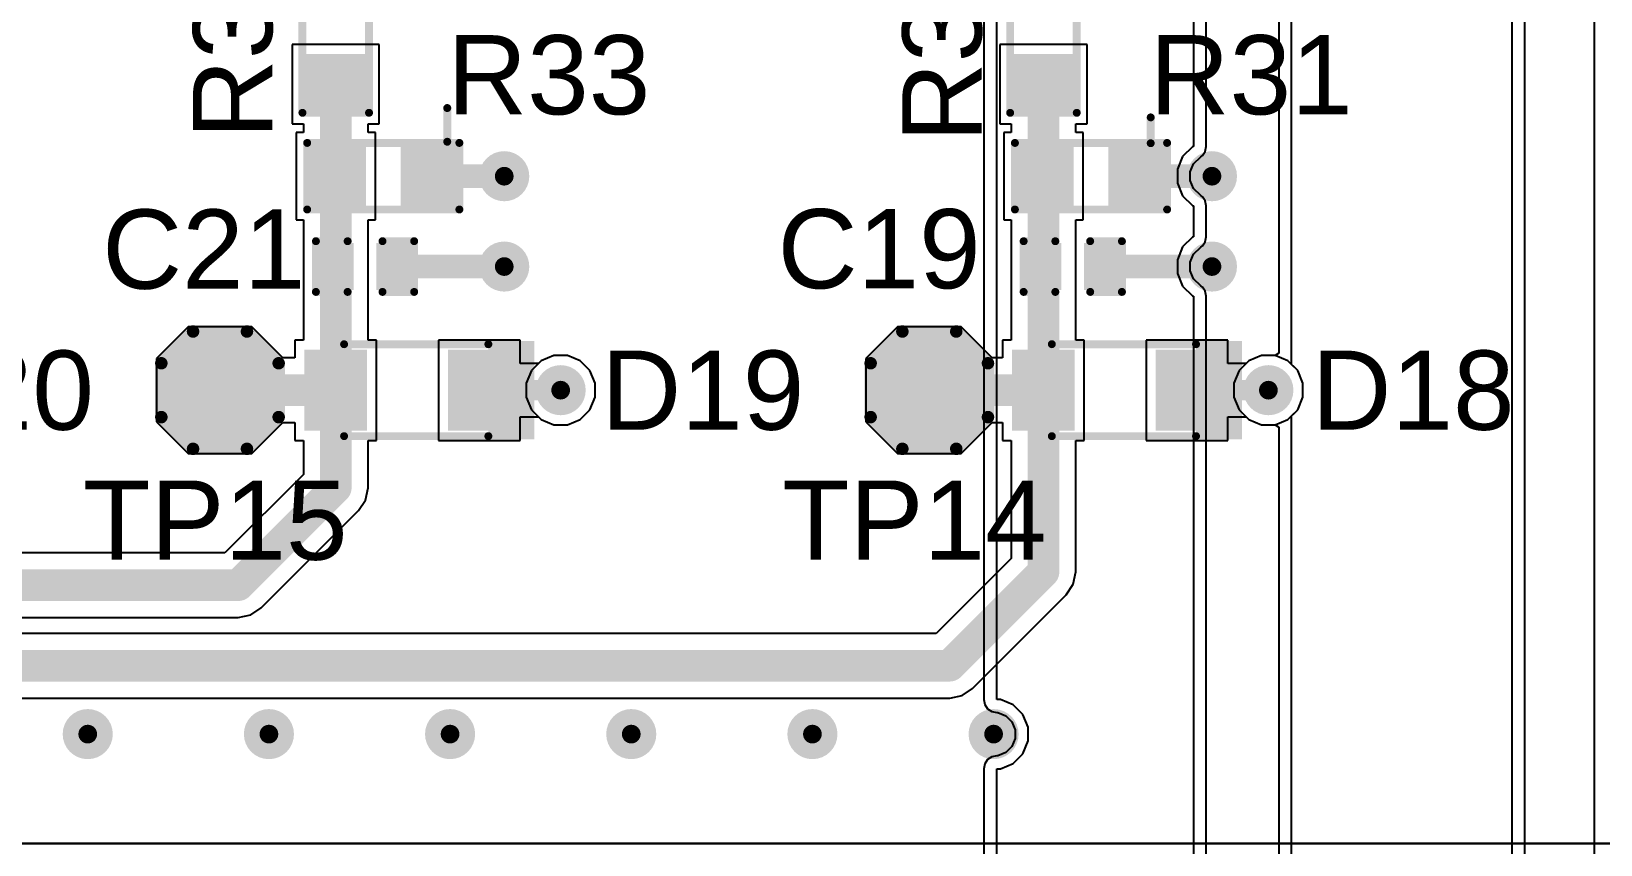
# Model space of a CAD drawing. Header units: millimetres. Extents: x 0 to 6.84, y 0 to 5.18.
# Drawn here: x 3.341 to 4.331, y 3.013 to 3.526 of the extents above; entities that cross this region are included whole.
import ezdxf

# ---------------------------------------------------------------- set-up
doc = ezdxf.new("R2010")
doc.units = ezdxf.units.MM
doc.header["$MEASUREMENT"] = 0
for name, color, linetype in [('BottomLayer', 5, 'Continuous'), ('BottomSolder', 6, 'Continuous'), ('TopLayer', 1, 'Continuous'), ('TopOverlay', 2, 'Continuous'), ('TopPaste', 8, 'Continuous'), ('TopSolder', 216, 'Continuous'), ('ViaHoleLayer', 16, 'Continuous')]:
    doc.layers.add(name, color=color, linetype=linetype)
doc.styles.add('Arial', font='', dxfattribs={"height": 0.2})
doc.styles.get('Arial').set_extended_font_data('Arial')

# ---------------------------------------------------------------- blocks, each defined once
blk = doc.blocks.new('T__________18')
at = {"layer": 'TopLayer'}
blk.add_hatch(color=1, dxfattribs=at).paths.add_polyline_path([(0.015, 0.03), (-0.015, 0.03), (-0.03, 0.015), (-0.03, -0.015), (-0.015, -0.03), (0.015, -0.03), (0.03, -0.015), (0.03, 0.015)])
at = {"layer": 'TopPaste'}
blk.add_hatch(color=8, dxfattribs=at).paths.add_polyline_path([(0.015, 0.03), (-0.015, 0.03), (-0.03, 0.015), (-0.03, -0.015), (-0.015, -0.03), (0.015, -0.03), (0.03, -0.015), (0.03, 0.015)])
at = {"layer": 'TopSolder'}
blk.add_hatch(color=216, dxfattribs=at).paths.add_polyline_path([(0.017, 0.034), (-0.017, 0.034), (-0.034, 0.017), (-0.034, -0.017), (-0.017, -0.034), (0.017, -0.034), (0.034, -0.017), (0.034, 0.017)])
at = {"layer": 'TopOverlay', "const_width": 0.00787}
for points in [[(-0.017, 0.037), (-0.037, 0.017)], [(0.017, 0.037), (-0.017, 0.037)], [(0.037, 0.017), (0.017, 0.037)], [(-0.037, 0.017), (-0.037, -0.017)], [(0.037, 0.017), (0.037, -0.017)], [(-0.017, -0.037), (-0.037, -0.017)], [(0.037, -0.017), (0.017, -0.037)], [(0.017, -0.037), (-0.017, -0.037)]]:
    blk.add_lwpolyline(points, dxfattribs=at)
at = {"layer": 'TopOverlay', "const_width": 0.00394}
for points in [[(-0.01897, 0.037, 1), (-0.01503, 0.037, 1)], [(-0.01897, 0.037, 1), (-0.01503, 0.037, 1)], [(0.01503, 0.037, 1), (0.01897, 0.037, 1)], [(0.01503, 0.037, 1), (0.01897, 0.037, 1)], [(-0.03897, 0.017, 1), (-0.03503, 0.017, 1)], [(-0.03897, 0.017, 1), (-0.03503, 0.017, 1)], [(0.03503, 0.017, 1), (0.03897, 0.017, 1)], [(0.03503, 0.017, 1), (0.03897, 0.017, 1)], [(-0.03897, -0.017, 1), (-0.03503, -0.017, 1)], [(-0.03897, -0.017, 1), (-0.03503, -0.017, 1)], [(0.03503, -0.017, 1), (0.03897, -0.017, 1)], [(0.03503, -0.017, 1), (0.03897, -0.017, 1)], [(-0.01897, -0.037, 1), (-0.01503, -0.037, 1)], [(-0.01897, -0.037, 1), (-0.01503, -0.037, 1)], [(0.01503, -0.037, 1), (0.01897, -0.037, 1)], [(0.01503, -0.037, 1), (0.01897, -0.037, 1)]]:
    blk.add_lwpolyline(points, format="xyb", close=True, dxfattribs=at)
blk = doc.blocks.new('T__________19')
at = {"layer": 'TopLayer'}
blk.add_hatch(color=1, dxfattribs=at).paths.add_polyline_path([(0.015, 0.03), (-0.015, 0.03), (-0.03, 0.015), (-0.03, -0.015), (-0.015, -0.03), (0.015, -0.03), (0.03, -0.015), (0.03, 0.015)])
at = {"layer": 'TopPaste'}
blk.add_hatch(color=8, dxfattribs=at).paths.add_polyline_path([(0.015, 0.03), (-0.015, 0.03), (-0.03, 0.015), (-0.03, -0.015), (-0.015, -0.03), (0.015, -0.03), (0.03, -0.015), (0.03, 0.015)])
at = {"layer": 'TopSolder'}
blk.add_hatch(color=216, dxfattribs=at).paths.add_polyline_path([(0.017, 0.034), (-0.017, 0.034), (-0.034, 0.017), (-0.034, -0.017), (-0.017, -0.034), (0.017, -0.034), (0.034, -0.017), (0.034, 0.017)])
at = {"layer": 'TopOverlay', "const_width": 0.00787}
for points in [[(-0.017, 0.037), (-0.037, 0.017)], [(-0.017, 0.037), (0.017, 0.037)], [(0.017, 0.037), (0.037, 0.017)], [(-0.037, 0.017), (-0.037, -0.017)], [(0.037, 0.017), (0.037, -0.017)], [(-0.037, -0.017), (-0.017, -0.037)], [(0.037, -0.017), (0.017, -0.037)], [(-0.017, -0.037), (0.017, -0.037)]]:
    blk.add_lwpolyline(points, dxfattribs=at)
at = {"layer": 'TopOverlay', "const_width": 0.00394}
for points in [[(-0.01897, 0.037, 1), (-0.01503, 0.037, 1)], [(-0.01897, 0.037, 1), (-0.01503, 0.037, 1)], [(0.01503, 0.037, 1), (0.01897, 0.037, 1)], [(0.01503, 0.037, 1), (0.01897, 0.037, 1)], [(-0.03897, 0.017, 1), (-0.03503, 0.017, 1)], [(-0.03897, 0.017, 1), (-0.03503, 0.017, 1)], [(0.03503, 0.017, 1), (0.03897, 0.017, 1)], [(0.03503, 0.017, 1), (0.03897, 0.017, 1)], [(-0.03897, -0.017, 1), (-0.03503, -0.017, 1)], [(-0.03897, -0.017, 1), (-0.03503, -0.017, 1)], [(0.03503, -0.017, 1), (0.03897, -0.017, 1)], [(0.03503, -0.017, 1), (0.03897, -0.017, 1)], [(-0.01897, -0.037, 1), (-0.01503, -0.037, 1)], [(-0.01897, -0.037, 1), (-0.01503, -0.037, 1)], [(0.01503, -0.037, 1), (0.01897, -0.037, 1)], [(0.01503, -0.037, 1), (0.01897, -0.037, 1)]]:
    blk.add_lwpolyline(points, format="xyb", close=True, dxfattribs=at)
blk = doc.blocks.new('R___0603_36')
at = {"layer": 'TopLayer'}
for points in [[(-0.015, 0.0175), (-0.015, -0.0175), (-0.045, -0.0175), (-0.045, 0.0175)], [(0.045, 0.0175), (0.045, -0.0175), (0.015, -0.0175), (0.015, 0.0175)]]:
    blk.add_hatch(color=1, dxfattribs=at).paths.add_polyline_path(points)
at = {"layer": 'TopPaste'}
for points in [[(-0.015, 0.0175), (-0.015, -0.0175), (-0.045, -0.0175), (-0.045, 0.0175)], [(0.045, 0.0175), (0.045, -0.0175), (0.015, -0.0175), (0.015, 0.0175)]]:
    blk.add_hatch(color=8, dxfattribs=at).paths.add_polyline_path(points)
at = {"layer": 'TopSolder'}
for points in [[(-0.011, 0.0215), (-0.011, -0.0215), (-0.049, -0.0215), (-0.049, 0.0215)], [(0.049, 0.0215), (0.049, -0.0215), (0.011, -0.0215), (0.011, 0.0215)]]:
    blk.add_hatch(color=216, dxfattribs=at).paths.add_polyline_path(points)
at = {"layer": 'TopOverlay', "const_width": 0.005}
for points in [[(0.048, 0.021), (-0.048, 0.021)], [(-0.048, 0.021), (-0.048, -0.021)], [(0.048, 0.021), (0.048, -0.021)], [(0.048, -0.021), (-0.048, -0.021)]]:
    blk.add_lwpolyline(points, dxfattribs=at)
at = {"layer": 'TopOverlay', "const_width": 0.0025}
for points in [[(-0.04925, 0.021, 1), (-0.04675, 0.021, 1)], [(-0.04925, 0.021, 1), (-0.04675, 0.021, 1)], [(0.04675, 0.021, 1), (0.04925, 0.021, 1)], [(0.04675, 0.021, 1), (0.04925, 0.021, 1)], [(-0.04925, -0.021, 1), (-0.04675, -0.021, 1)], [(-0.04925, -0.021, 1), (-0.04675, -0.021, 1)], [(0.04675, -0.021, 1), (0.04925, -0.021, 1)], [(0.04675, -0.021, 1), (0.04925, -0.021, 1)]]:
    blk.add_lwpolyline(points, format="xyb", close=True, dxfattribs=at)
blk = doc.blocks.new('R___0603_37')
at = {"layer": 'TopLayer'}
for points in [[(-0.015, 0.0175), (-0.015, -0.0175), (-0.045, -0.0175), (-0.045, 0.0175)], [(0.045, 0.0175), (0.045, -0.0175), (0.015, -0.0175), (0.015, 0.0175)]]:
    blk.add_hatch(color=1, dxfattribs=at).paths.add_polyline_path(points)
at = {"layer": 'TopPaste'}
for points in [[(-0.015, 0.0175), (-0.015, -0.0175), (-0.045, -0.0175), (-0.045, 0.0175)], [(0.045, 0.0175), (0.045, -0.0175), (0.015, -0.0175), (0.015, 0.0175)]]:
    blk.add_hatch(color=8, dxfattribs=at).paths.add_polyline_path(points)
at = {"layer": 'TopSolder'}
for points in [[(-0.011, 0.0215), (-0.011, -0.0215), (-0.049, -0.0215), (-0.049, 0.0215)], [(0.049, 0.0215), (0.049, -0.0215), (0.011, -0.0215), (0.011, 0.0215)]]:
    blk.add_hatch(color=216, dxfattribs=at).paths.add_polyline_path(points)
at = {"layer": 'TopOverlay', "const_width": 0.005}
for points in [[(0.048, 0.021), (-0.048, 0.021)], [(-0.048, -0.021), (-0.048, 0.021)], [(0.048, -0.021), (0.048, 0.021)], [(0.048, -0.021), (-0.048, -0.021)]]:
    blk.add_lwpolyline(points, dxfattribs=at)
at = {"layer": 'TopOverlay', "const_width": 0.0025}
for points in [[(-0.04925, 0.021, 1), (-0.04675, 0.021, 1)], [(-0.04925, 0.021, 1), (-0.04675, 0.021, 1)], [(0.04675, 0.021, 1), (0.04925, 0.021, 1)], [(0.04675, 0.021, 1), (0.04925, 0.021, 1)], [(-0.04925, -0.021, 1), (-0.04675, -0.021, 1)], [(-0.04925, -0.021, 1), (-0.04675, -0.021, 1)], [(0.04675, -0.021, 1), (0.04925, -0.021, 1)], [(0.04675, -0.021, 1), (0.04925, -0.021, 1)]]:
    blk.add_lwpolyline(points, format="xyb", close=True, dxfattribs=at)
blk = doc.blocks.new('R___0603_38')
at = {"layer": 'TopLayer'}
for points in [[(-0.015, 0.0175), (-0.015, -0.0175), (-0.045, -0.0175), (-0.045, 0.0175)], [(0.045, 0.0175), (0.045, -0.0175), (0.015, -0.0175), (0.015, 0.0175)]]:
    blk.add_hatch(color=1, dxfattribs=at).paths.add_polyline_path(points)
at = {"layer": 'TopPaste'}
for points in [[(-0.015, 0.0175), (-0.015, -0.0175), (-0.045, -0.0175), (-0.045, 0.0175)], [(0.045, 0.0175), (0.045, -0.0175), (0.015, -0.0175), (0.015, 0.0175)]]:
    blk.add_hatch(color=8, dxfattribs=at).paths.add_polyline_path(points)
at = {"layer": 'TopSolder'}
for points in [[(-0.011, 0.0215), (-0.011, -0.0215), (-0.049, -0.0215), (-0.049, 0.0215)], [(0.049, 0.0215), (0.049, -0.0215), (0.011, -0.0215), (0.011, 0.0215)]]:
    blk.add_hatch(color=216, dxfattribs=at).paths.add_polyline_path(points)
at = {"layer": 'TopOverlay', "const_width": 0.005}
for points in [[(-0.048, 0.021), (-0.048, -0.021)], [(0.048, 0.021), (-0.048, 0.021)], [(0.048, 0.021), (0.048, -0.021)], [(0.048, -0.021), (-0.048, -0.021)]]:
    blk.add_lwpolyline(points, dxfattribs=at)
at = {"layer": 'TopOverlay', "const_width": 0.0025}
for points in [[(-0.04925, 0.021, 1), (-0.04675, 0.021, 1)], [(-0.04925, 0.021, 1), (-0.04675, 0.021, 1)], [(0.04675, 0.021, 1), (0.04925, 0.021, 1)], [(0.04675, 0.021, 1), (0.04925, 0.021, 1)], [(-0.04925, -0.021, 1), (-0.04675, -0.021, 1)], [(-0.04925, -0.021, 1), (-0.04675, -0.021, 1)], [(0.04675, -0.021, 1), (0.04925, -0.021, 1)], [(0.04675, -0.021, 1), (0.04925, -0.021, 1)]]:
    blk.add_lwpolyline(points, format="xyb", close=True, dxfattribs=at)
blk = doc.blocks.new('R___0603_39')
at = {"layer": 'TopLayer'}
for points in [[(-0.015, 0.0175), (-0.015, -0.0175), (-0.045, -0.0175), (-0.045, 0.0175)], [(0.045, 0.0175), (0.045, -0.0175), (0.015, -0.0175), (0.015, 0.0175)]]:
    blk.add_hatch(color=1, dxfattribs=at).paths.add_polyline_path(points)
at = {"layer": 'TopPaste'}
for points in [[(-0.015, 0.0175), (-0.015, -0.0175), (-0.045, -0.0175), (-0.045, 0.0175)], [(0.045, 0.0175), (0.045, -0.0175), (0.015, -0.0175), (0.015, 0.0175)]]:
    blk.add_hatch(color=8, dxfattribs=at).paths.add_polyline_path(points)
at = {"layer": 'TopSolder'}
for points in [[(-0.011, 0.0215), (-0.011, -0.0215), (-0.049, -0.0215), (-0.049, 0.0215)], [(0.049, 0.0215), (0.049, -0.0215), (0.011, -0.0215), (0.011, 0.0215)]]:
    blk.add_hatch(color=216, dxfattribs=at).paths.add_polyline_path(points)
at = {"layer": 'TopOverlay', "const_width": 0.005}
for points in [[(-0.048, -0.021), (-0.048, 0.021)], [(0.048, 0.021), (-0.048, 0.021)], [(0.048, -0.021), (0.048, 0.021)], [(0.048, -0.021), (-0.048, -0.021)]]:
    blk.add_lwpolyline(points, dxfattribs=at)
at = {"layer": 'TopOverlay', "const_width": 0.0025}
for points in [[(-0.04925, 0.021, 1), (-0.04675, 0.021, 1)], [(-0.04925, 0.021, 1), (-0.04675, 0.021, 1)], [(0.04675, 0.021, 1), (0.04925, 0.021, 1)], [(0.04675, 0.021, 1), (0.04925, 0.021, 1)], [(-0.04925, -0.021, 1), (-0.04675, -0.021, 1)], [(-0.04925, -0.021, 1), (-0.04675, -0.021, 1)], [(0.04675, -0.021, 1), (0.04925, -0.021, 1)], [(0.04675, -0.021, 1), (0.04925, -0.021, 1)]]:
    blk.add_lwpolyline(points, format="xyb", close=True, dxfattribs=at)
blk = doc.blocks.new('TUMD2SM_77')
at = {"layer": 'TopLayer'}
for points in [[(-0.06102, 0.02165), (-0.02953, 0.02165), (-0.02953, -0.02165), (-0.06102, -0.02165)], [(0.02953, 0.02165), (0.06102, 0.02165), (0.06102, -0.02165), (0.02953, -0.02165)]]:
    blk.add_hatch(color=1, dxfattribs=at).paths.add_polyline_path(points)
at = {"layer": 'TopOverlay'}
for points in [[(-0.08, 0.023), (-0.051, 0.023), (-0.051, 0.031), (-0.08, 0.031)], [(-0.08, -0.028), (-0.063, -0.028), (-0.063, 0.026), (-0.08, 0.026)], [(-0.08, -0.031), (-0.051, -0.031), (-0.051, -0.023), (-0.08, -0.023)]]:
    blk.add_hatch(color=2, dxfattribs=at).paths.add_polyline_path(points)
at = {"layer": 'TopPaste'}
for points in [[(-0.06102, 0.02165), (-0.02953, 0.02165), (-0.02953, -0.02165), (-0.06102, -0.02165)], [(0.02953, 0.02165), (0.06102, 0.02165), (0.06102, -0.02165), (0.02953, -0.02165)]]:
    blk.add_hatch(color=8, dxfattribs=at).paths.add_polyline_path(points)
at = {"layer": 'TopSolder'}
for points in [[(-0.06502, 0.02565), (-0.02553, 0.02565), (-0.02553, -0.02565), (-0.06502, -0.02565)], [(0.02553, 0.02565), (0.06502, 0.02565), (0.06502, -0.02565), (0.02553, -0.02565)]]:
    blk.add_hatch(color=216, dxfattribs=at).paths.add_polyline_path(points)
at = {"layer": 'TopOverlay', "const_width": 0.005}
for points in [[(0.04, 0.029), (-0.051, 0.029)], [(0.04, -0.029), (-0.051, -0.029)]]:
    blk.add_lwpolyline(points, dxfattribs=at)
at = {"layer": 'TopOverlay', "const_width": 0.0025}
for points in [[(-0.05225, 0.029, 1), (-0.04975, 0.029, 1)], [(0.03875, 0.029, 1), (0.04125, 0.029, 1)], [(-0.05225, -0.029, 1), (-0.04975, -0.029, 1)], [(0.03875, -0.029, 1), (0.04125, -0.029, 1)]]:
    blk.add_lwpolyline(points, format="xyb", close=True, dxfattribs=at)
blk = doc.blocks.new('TUMD2SM_78')
at = {"layer": 'TopLayer'}
for points in [[(-0.06102, 0.02165), (-0.02953, 0.02165), (-0.02953, -0.02165), (-0.06102, -0.02165)], [(0.02953, 0.02165), (0.06102, 0.02165), (0.06102, -0.02165), (0.02953, -0.02165)]]:
    blk.add_hatch(color=1, dxfattribs=at).paths.add_polyline_path(points)
at = {"layer": 'TopOverlay'}
for points in [[(-0.08001, 0.023), (-0.05101, 0.023), (-0.05101, 0.031), (-0.08001, 0.031)], [(-0.08001, -0.028), (-0.06301, -0.028), (-0.06301, 0.026), (-0.08001, 0.026)], [(-0.08001, -0.031), (-0.05101, -0.031), (-0.05101, -0.023), (-0.08001, -0.023)]]:
    blk.add_hatch(color=2, dxfattribs=at).paths.add_polyline_path(points)
at = {"layer": 'TopPaste'}
for points in [[(-0.06102, 0.02165), (-0.02953, 0.02165), (-0.02953, -0.02165), (-0.06102, -0.02165)], [(0.02953, 0.02165), (0.06102, 0.02165), (0.06102, -0.02165), (0.02953, -0.02165)]]:
    blk.add_hatch(color=8, dxfattribs=at).paths.add_polyline_path(points)
at = {"layer": 'TopSolder'}
for points in [[(-0.06502, 0.02565), (-0.02553, 0.02565), (-0.02553, -0.02565), (-0.06502, -0.02565)], [(0.02553, 0.02565), (0.06502, 0.02565), (0.06502, -0.02565), (0.02553, -0.02565)]]:
    blk.add_hatch(color=216, dxfattribs=at).paths.add_polyline_path(points)
at = {"layer": 'TopOverlay', "const_width": 0.005}
for points in [[(0.04, 0.029), (-0.051, 0.029)], [(0.04, -0.029), (-0.051, -0.029)]]:
    blk.add_lwpolyline(points, dxfattribs=at)
at = {"layer": 'TopOverlay', "const_width": 0.0025}
for points in [[(-0.05225, 0.029, 1), (-0.04975, 0.029, 1)], [(0.03875, 0.029, 1), (0.04125, 0.029, 1)], [(-0.05225, -0.029, 1), (-0.04975, -0.029, 1)], [(0.03875, -0.029, 1), (0.04125, -0.029, 1)]]:
    blk.add_lwpolyline(points, format="xyb", close=True, dxfattribs=at)
blk = doc.blocks.new('C___0402_90')
at = {"layer": 'TopLayer'}
for points in [[(-0.0275, -0.0125), (-0.0275, 0.0125), (-0.0095, 0.0125), (-0.0095, -0.0125)], [(0.0095, -0.0125), (0.0095, 0.0125), (0.0275, 0.0125), (0.0275, -0.0125)]]:
    blk.add_hatch(color=1, dxfattribs=at).paths.add_polyline_path(points)
at = {"layer": 'TopPaste'}
for points in [[(-0.0275, -0.0125), (-0.0275, 0.0125), (-0.0095, 0.0125), (-0.0095, -0.0125)], [(0.0095, -0.0125), (0.0095, 0.0125), (0.0275, 0.0125), (0.0275, -0.0125)]]:
    blk.add_hatch(color=8, dxfattribs=at).paths.add_polyline_path(points)
at = {"layer": 'TopSolder'}
for points in [[(-0.02986, -0.01486), (-0.02986, 0.01486), (-0.00714, 0.01486), (-0.00714, -0.01486)], [(0.00714, -0.01486), (0.00714, 0.01486), (0.02986, 0.01486), (0.02986, -0.01486)]]:
    blk.add_hatch(color=216, dxfattribs=at).paths.add_polyline_path(points)
at = {"layer": 'TopOverlay', "const_width": 0.005}
for points in [[(-0.031, 0.016), (-0.031, -0.016)], [(-0.011, 0.016), (-0.031, 0.016)], [(0.031, 0.016), (0.011, 0.016)], [(0.031, 0.016), (0.031, -0.016)], [(-0.011, -0.016), (-0.031, -0.016)], [(0.031, -0.016), (0.011, -0.016)]]:
    blk.add_lwpolyline(points, dxfattribs=at)
at = {"layer": 'TopOverlay', "const_width": 0.0025}
for points in [[(-0.03225, 0.016, 1), (-0.02975, 0.016, 1)], [(-0.03225, 0.016, 1), (-0.02975, 0.016, 1)], [(-0.01225, 0.016, 1), (-0.00975, 0.016, 1)], [(0.00975, 0.016, 1), (0.01225, 0.016, 1)], [(0.02975, 0.016, 1), (0.03225, 0.016, 1)], [(0.02975, 0.016, 1), (0.03225, 0.016, 1)], [(-0.03225, -0.016, 1), (-0.02975, -0.016, 1)], [(-0.03225, -0.016, 1), (-0.02975, -0.016, 1)], [(-0.01225, -0.016, 1), (-0.00975, -0.016, 1)], [(0.00975, -0.016, 1), (0.01225, -0.016, 1)], [(0.02975, -0.016, 1), (0.03225, -0.016, 1)], [(0.02975, -0.016, 1), (0.03225, -0.016, 1)]]:
    blk.add_lwpolyline(points, format="xyb", close=True, dxfattribs=at)
blk = doc.blocks.new('C___0402_92')
at = {"layer": 'TopLayer'}
for points in [[(-0.0275, -0.0125), (-0.0275, 0.0125), (-0.0095, 0.0125), (-0.0095, -0.0125)], [(0.0095, -0.0125), (0.0095, 0.0125), (0.0275, 0.0125), (0.0275, -0.0125)]]:
    blk.add_hatch(color=1, dxfattribs=at).paths.add_polyline_path(points)
at = {"layer": 'TopPaste'}
for points in [[(-0.0275, -0.0125), (-0.0275, 0.0125), (-0.0095, 0.0125), (-0.0095, -0.0125)], [(0.0095, -0.0125), (0.0095, 0.0125), (0.0275, 0.0125), (0.0275, -0.0125)]]:
    blk.add_hatch(color=8, dxfattribs=at).paths.add_polyline_path(points)
at = {"layer": 'TopSolder'}
for points in [[(-0.02986, -0.01486), (-0.02986, 0.01486), (-0.00714, 0.01486), (-0.00714, -0.01486)], [(0.00714, -0.01486), (0.00714, 0.01486), (0.02986, 0.01486), (0.02986, -0.01486)]]:
    blk.add_hatch(color=216, dxfattribs=at).paths.add_polyline_path(points)
at = {"layer": 'TopOverlay', "const_width": 0.005}
for points in [[(-0.011, 0.016), (-0.031, 0.016)], [(-0.031, 0.016), (-0.031, -0.016)], [(0.031, 0.016), (0.011, 0.016)], [(0.031, 0.016), (0.031, -0.016)], [(-0.011, -0.016), (-0.031, -0.016)], [(0.031, -0.016), (0.011, -0.016)]]:
    blk.add_lwpolyline(points, dxfattribs=at)
at = {"layer": 'TopOverlay', "const_width": 0.0025}
for points in [[(-0.03225, 0.016, 1), (-0.02975, 0.016, 1)], [(-0.03225, 0.016, 1), (-0.02975, 0.016, 1)], [(-0.01225, 0.016, 1), (-0.00975, 0.016, 1)], [(0.00975, 0.016, 1), (0.01225, 0.016, 1)], [(0.02975, 0.016, 1), (0.03225, 0.016, 1)], [(0.02975, 0.016, 1), (0.03225, 0.016, 1)], [(-0.03225, -0.016, 1), (-0.02975, -0.016, 1)], [(-0.03225, -0.016, 1), (-0.02975, -0.016, 1)], [(-0.01225, -0.016, 1), (-0.00975, -0.016, 1)], [(0.00975, -0.016, 1), (0.01225, -0.016, 1)], [(0.02975, -0.016, 1), (0.03225, -0.016, 1)], [(0.02975, -0.016, 1), (0.03225, -0.016, 1)]]:
    blk.add_lwpolyline(points, format="xyb", close=True, dxfattribs=at)

msp = doc.modelspace()

# ---------------------------------------------------------------- hatches: boundary and pattern name
at = {"layer": 'BottomLayer'}
h = msp.add_hatch(color=5, dxfattribs=at)
edge = h.paths.add_edge_path()
edge.add_arc((3.6393, 3.435), 0.01181, 0, 360)
h = msp.add_hatch(color=5, dxfattribs=at)
edge = h.paths.add_edge_path()
edge.add_arc((4.08575, 3.435), 0.01181, 0, 360)
h = msp.add_hatch(color=5, dxfattribs=at)
edge = h.paths.add_edge_path()
edge.add_arc((3.6393, 3.378), 0.01181, 0, 360)
h = msp.add_hatch(color=5, dxfattribs=at)
edge = h.paths.add_edge_path()
edge.add_arc((4.08575, 3.378), 0.01181, 0, 360)
h = msp.add_hatch(color=5, dxfattribs=at)
edge = h.paths.add_edge_path()
edge.add_arc((3.6749, 3.3), 0.01181, 0, 360)
h = msp.add_hatch(color=5, dxfattribs=at)
edge = h.paths.add_edge_path()
edge.add_arc((4.12135, 3.3), 0.01181, 0, 360)
h = msp.add_hatch(color=5, dxfattribs=at)
edge = h.paths.add_edge_path()
edge.add_arc((3.37657, 3.083), 0.01181, 0, 360)
h = msp.add_hatch(color=5, dxfattribs=at)
edge = h.paths.add_edge_path()
edge.add_arc((3.49086, 3.083), 0.01181, 0, 360)
h = msp.add_hatch(color=5, dxfattribs=at)
edge = h.paths.add_edge_path()
edge.add_arc((3.60514, 3.083), 0.01181, 0, 360)
h = msp.add_hatch(color=5, dxfattribs=at)
edge = h.paths.add_edge_path()
edge.add_arc((3.71943, 3.083), 0.01181, 0, 360)
h = msp.add_hatch(color=5, dxfattribs=at)
edge = h.paths.add_edge_path()
edge.add_arc((3.83371, 3.083), 0.01181, 0, 360)
h = msp.add_hatch(color=5, dxfattribs=at)
edge = h.paths.add_edge_path()
edge.add_arc((3.948, 3.083), 0.01181, 0, 360)
at = {"layer": 'BottomSolder'}
h = msp.add_hatch(color=6, dxfattribs=at)
edge = h.paths.add_edge_path()
edge.add_arc((3.6393, 3.435), 0.01581, 0, 360)
h = msp.add_hatch(color=6, dxfattribs=at)
edge = h.paths.add_edge_path()
edge.add_arc((4.08575, 3.435), 0.01581, 0, 360)
h = msp.add_hatch(color=6, dxfattribs=at)
edge = h.paths.add_edge_path()
edge.add_arc((3.6393, 3.378), 0.01581, 0, 360)
h = msp.add_hatch(color=6, dxfattribs=at)
edge = h.paths.add_edge_path()
edge.add_arc((4.08575, 3.378), 0.01581, 0, 360)
h = msp.add_hatch(color=6, dxfattribs=at)
edge = h.paths.add_edge_path()
edge.add_arc((3.6749, 3.3), 0.01581, 0, 360)
h = msp.add_hatch(color=6, dxfattribs=at)
edge = h.paths.add_edge_path()
edge.add_arc((4.12135, 3.3), 0.01581, 0, 360)
h = msp.add_hatch(color=6, dxfattribs=at)
edge = h.paths.add_edge_path()
edge.add_arc((3.37657, 3.083), 0.01581, 0, 360)
h = msp.add_hatch(color=6, dxfattribs=at)
edge = h.paths.add_edge_path()
edge.add_arc((3.49086, 3.083), 0.01581, 0, 360)
h = msp.add_hatch(color=6, dxfattribs=at)
edge = h.paths.add_edge_path()
edge.add_arc((3.60514, 3.083), 0.01581, 0, 360)
h = msp.add_hatch(color=6, dxfattribs=at)
edge = h.paths.add_edge_path()
edge.add_arc((3.71943, 3.083), 0.01581, 0, 360)
h = msp.add_hatch(color=6, dxfattribs=at)
edge = h.paths.add_edge_path()
edge.add_arc((3.83371, 3.083), 0.01581, 0, 360)
h = msp.add_hatch(color=6, dxfattribs=at)
edge = h.paths.add_edge_path()
edge.add_arc((3.948, 3.083), 0.01581, 0, 360)
at = {"layer": 'TopLayer'}
h = msp.add_hatch(color=1, dxfattribs=at)
edge = h.paths.add_edge_path()
edge.add_arc((3.6393, 3.435), 0.01181, 0, 360)
h = msp.add_hatch(color=1, dxfattribs=at)
edge = h.paths.add_edge_path()
edge.add_arc((4.08575, 3.435), 0.01181, 0, 360)
h = msp.add_hatch(color=1, dxfattribs=at)
edge = h.paths.add_edge_path()
edge.add_arc((3.6393, 3.378), 0.01181, 0, 360)
h = msp.add_hatch(color=1, dxfattribs=at)
edge = h.paths.add_edge_path()
edge.add_arc((4.08575, 3.378), 0.01181, 0, 360)
h = msp.add_hatch(color=1, dxfattribs=at)
edge = h.paths.add_edge_path()
edge.add_arc((3.6749, 3.3), 0.01181, 0, 360)
h = msp.add_hatch(color=1, dxfattribs=at)
edge = h.paths.add_edge_path()
edge.add_arc((4.12135, 3.3), 0.01181, 0, 360)
h = msp.add_hatch(color=1, dxfattribs=at)
edge = h.paths.add_edge_path()
edge.add_arc((3.37657, 3.083), 0.01181, 0, 360)
h = msp.add_hatch(color=1, dxfattribs=at)
edge = h.paths.add_edge_path()
edge.add_arc((3.49086, 3.083), 0.01181, 0, 360)
h = msp.add_hatch(color=1, dxfattribs=at)
edge = h.paths.add_edge_path()
edge.add_arc((3.60514, 3.083), 0.01181, 0, 360)
h = msp.add_hatch(color=1, dxfattribs=at)
edge = h.paths.add_edge_path()
edge.add_arc((3.71943, 3.083), 0.01181, 0, 360)
h = msp.add_hatch(color=1, dxfattribs=at)
edge = h.paths.add_edge_path()
edge.add_arc((3.83371, 3.083), 0.01181, 0, 360)
h = msp.add_hatch(color=1, dxfattribs=at)
edge = h.paths.add_edge_path()
edge.add_arc((3.948, 3.083), 0.01181, 0, 360)
at = {"layer": 'TopSolder'}
h = msp.add_hatch(color=216, dxfattribs=at)
edge = h.paths.add_edge_path()
edge.add_arc((3.6393, 3.435), 0.01581, 0, 360)
h = msp.add_hatch(color=216, dxfattribs=at)
edge = h.paths.add_edge_path()
edge.add_arc((4.08575, 3.435), 0.01581, 0, 360)
h = msp.add_hatch(color=216, dxfattribs=at)
edge = h.paths.add_edge_path()
edge.add_arc((3.6393, 3.378), 0.01581, 0, 360)
h = msp.add_hatch(color=216, dxfattribs=at)
edge = h.paths.add_edge_path()
edge.add_arc((4.08575, 3.378), 0.01581, 0, 360)
h = msp.add_hatch(color=216, dxfattribs=at)
edge = h.paths.add_edge_path()
edge.add_arc((3.6749, 3.3), 0.01581, 0, 360)
h = msp.add_hatch(color=216, dxfattribs=at)
edge = h.paths.add_edge_path()
edge.add_arc((4.12135, 3.3), 0.01581, 0, 360)
h = msp.add_hatch(color=216, dxfattribs=at)
edge = h.paths.add_edge_path()
edge.add_arc((3.37657, 3.083), 0.01581, 0, 360)
h = msp.add_hatch(color=216, dxfattribs=at)
edge = h.paths.add_edge_path()
edge.add_arc((3.49086, 3.083), 0.01581, 0, 360)
h = msp.add_hatch(color=216, dxfattribs=at)
edge = h.paths.add_edge_path()
edge.add_arc((3.60514, 3.083), 0.01581, 0, 360)
h = msp.add_hatch(color=216, dxfattribs=at)
edge = h.paths.add_edge_path()
edge.add_arc((3.71943, 3.083), 0.01581, 0, 360)
h = msp.add_hatch(color=216, dxfattribs=at)
edge = h.paths.add_edge_path()
edge.add_arc((3.83371, 3.083), 0.01581, 0, 360)
h = msp.add_hatch(color=216, dxfattribs=at)
edge = h.paths.add_edge_path()
edge.add_arc((3.948, 3.083), 0.01581, 0, 360)
at = {"layer": 'ViaHoleLayer'}
h = msp.add_hatch(color=16, dxfattribs=at)
edge = h.paths.add_edge_path()
edge.add_arc((3.6393, 3.435), 0.00591, 0, 360)
h = msp.add_hatch(color=16, dxfattribs=at)
edge = h.paths.add_edge_path()
edge.add_arc((4.08575, 3.435), 0.00591, 0, 360)
h = msp.add_hatch(color=16, dxfattribs=at)
edge = h.paths.add_edge_path()
edge.add_arc((3.6393, 3.378), 0.00591, 0, 360)
h = msp.add_hatch(color=16, dxfattribs=at)
edge = h.paths.add_edge_path()
edge.add_arc((4.08575, 3.378), 0.00591, 0, 360)
h = msp.add_hatch(color=16, dxfattribs=at)
edge = h.paths.add_edge_path()
edge.add_arc((3.6749, 3.3), 0.00591, 0, 360)
h = msp.add_hatch(color=16, dxfattribs=at)
edge = h.paths.add_edge_path()
edge.add_arc((4.12135, 3.3), 0.00591, 0, 360)
h = msp.add_hatch(color=16, dxfattribs=at)
edge = h.paths.add_edge_path()
edge.add_arc((3.37657, 3.083), 0.00591, 0, 360)
h = msp.add_hatch(color=16, dxfattribs=at)
edge = h.paths.add_edge_path()
edge.add_arc((3.49086, 3.083), 0.00591, 0, 360)
h = msp.add_hatch(color=16, dxfattribs=at)
edge = h.paths.add_edge_path()
edge.add_arc((3.60514, 3.083), 0.00591, 0, 360)
h = msp.add_hatch(color=16, dxfattribs=at)
edge = h.paths.add_edge_path()
edge.add_arc((3.71943, 3.083), 0.00591, 0, 360)
h = msp.add_hatch(color=16, dxfattribs=at)
edge = h.paths.add_edge_path()
edge.add_arc((3.83371, 3.083), 0.00591, 0, 360)
h = msp.add_hatch(color=16, dxfattribs=at)
edge = h.paths.add_edge_path()
edge.add_arc((3.948, 3.083), 0.00591, 0, 360)

# ---------------------------------------------------------------- linework, layer by layer
at = {"layer": 'BottomLayer'}
for p, q in [((4.12784, 4.481), (4.12784, 3.32325)), ((4.136, 3.31619), (4.136, 4.481)), ((4.275, 4.384), (4.275, 1.619)), ((4.28316, 1.619), (4.28316, 4.38062)), ((3.94184, 4.362), (3.94184, 3.10481)), ((3.95, 3.10481), (3.95, 4.362)), ((4.32684, 4.228), (4.32684, 2.55181)), ((4.074, 3.58926), (4.074, 3.45374)), ((4.08216, 3.45374), (4.08216, 3.58926)), ((4.06726, 3.44736), (4.06394, 3.43934)), ((4.07339, 3.45349), (4.06726, 3.44736)), ((4.074, 3.45374), (4.07339, 3.45349)), ((4.07417, 3.44273), (4.0787, 3.44726)), ((4.0787, 3.44726), (4.07977, 3.44797)), ((4.07977, 3.44797), (4.08154, 3.45062)), ((4.08154, 3.45062), (4.08216, 3.45374)), ((4.06394, 3.43934), (4.06394, 3.43066)), ((4.07209, 3.43772), (4.07417, 3.44273)), ((4.07209, 3.43228), (4.07209, 3.43772)), ((4.06394, 3.43066), (4.06726, 3.42265)), ((4.07417, 3.42727), (4.07209, 3.43228)), ((4.0787, 3.42274), (4.07417, 3.42727)), ((4.06726, 3.42265), (4.07339, 3.41651)), ((4.07339, 3.41651), (4.074, 3.41626)), ((4.074, 3.41626), (4.074, 3.39674)), ((4.07977, 3.42203), (4.0787, 3.42274)), ((4.08154, 3.41938), (4.07977, 3.42203)), ((4.08216, 3.41626), (4.08154, 3.41938)), ((4.08216, 3.39674), (4.08216, 3.41626)), ((4.07339, 3.39649), (4.06726, 3.39036)), ((4.074, 3.39674), (4.07339, 3.39649)), ((4.08154, 3.39362), (4.08216, 3.39674)), ((4.06726, 3.39036), (4.06394, 3.38234)), ((4.07209, 3.38072), (4.07417, 3.38573)), ((4.07417, 3.38573), (4.0787, 3.39026)), ((4.0787, 3.39026), (4.07977, 3.39097)), ((4.07977, 3.39097), (4.08154, 3.39362)), ((4.06394, 3.38234), (4.06394, 3.37366)), ((4.07209, 3.37528), (4.07209, 3.38072)), ((4.06394, 3.37366), (4.06726, 3.36565)), ((4.07417, 3.37027), (4.07209, 3.37528)), ((4.0787, 3.36574), (4.07417, 3.37027)), ((4.07977, 3.36503), (4.0787, 3.36574)), ((4.06726, 3.36565), (4.07339, 3.35951)), ((4.07339, 3.35951), (4.074, 3.35926)), ((4.074, 3.35926), (4.074, 2.679)), ((4.08154, 3.36238), (4.07977, 3.36503)), ((4.08216, 3.35926), (4.08154, 3.36238)), ((4.08216, 2.679), (4.08216, 3.35926)), ((3.66254, 3.31849), (3.65641, 3.31236)), ((3.67056, 3.32181), (3.66254, 3.31849)), ((3.67924, 3.32181), (3.67056, 3.32181)), ((3.68725, 3.31849), (3.67924, 3.32181)), ((3.69339, 3.31236), (3.68725, 3.31849)), ((4.10899, 3.31849), (4.10286, 3.31236)), ((4.11701, 3.32181), (4.10899, 3.31849)), ((4.12568, 3.32181), (4.11701, 3.32181)), ((4.12784, 3.32325), (4.12568, 3.32181)), ((4.13984, 3.31236), (4.136, 3.31619)), ((3.65641, 3.31236), (3.65309, 3.30434)), ((3.69671, 3.30434), (3.69339, 3.31236)), ((4.10286, 3.31236), (4.09954, 3.30434)), ((4.14316, 3.30434), (4.13984, 3.31236)), ((3.65309, 3.30434), (3.65309, 3.29566)), ((3.69671, 3.29566), (3.69671, 3.30434)), ((4.09954, 3.30434), (4.09954, 3.29566)), ((4.14316, 3.29566), (4.14316, 3.30434)), ((3.65309, 3.29566), (3.65641, 3.28765)), ((3.65641, 3.28765), (3.66254, 3.28151)), ((3.68725, 3.28151), (3.69339, 3.28765)), ((3.69339, 3.28765), (3.69671, 3.29566)), ((4.09954, 3.29566), (4.10286, 3.28765)), ((4.10286, 3.28765), (4.10899, 3.28151)), ((4.136, 3.28381), (4.13984, 3.28765)), ((4.13984, 3.28765), (4.14316, 3.29566)), ((3.66254, 3.28151), (3.67056, 3.27819)), ((3.67056, 3.27819), (3.67924, 3.27819)), ((3.67924, 3.27819), (3.68725, 3.28151)), ((4.10899, 3.28151), (4.11701, 3.27819)), ((4.11701, 3.27819), (4.12568, 3.27819)), ((4.12568, 3.27819), (4.12784, 3.27675)), ((4.12784, 3.27675), (4.12784, 1.87338)), ((4.136, 1.87), (4.136, 3.28381)), ((3.94184, 3.10481), (3.94246, 3.10169)), ((3.94246, 3.10169), (3.94423, 3.09904)), ((3.94423, 3.09904), (3.94688, 3.09728)), ((3.95234, 3.10481), (3.95, 3.10481)), ((3.96036, 3.10149), (3.95234, 3.10481)), ((3.96649, 3.09536), (3.96036, 3.10149)), ((3.94688, 3.09728), (3.95, 3.09665)), ((3.95, 3.09665), (3.95072, 3.09665)), ((3.95072, 3.09665), (3.95573, 3.09458)), ((3.95573, 3.09458), (3.95958, 3.09073)), ((3.95958, 3.09073), (3.96165, 3.08572)), ((3.96981, 3.08734), (3.96649, 3.09536)), ((3.96165, 3.08028), (3.95958, 3.07527)), ((3.96165, 3.08572), (3.96165, 3.08028)), ((3.96649, 3.07065), (3.96981, 3.07866)), ((3.96981, 3.07866), (3.96981, 3.08734)), ((3.94688, 3.06873), (3.94423, 3.06696)), ((3.95, 3.06935), (3.94688, 3.06873)), ((3.95072, 3.06935), (3.95, 3.06935)), ((3.95573, 3.07142), (3.95072, 3.06935)), ((3.95958, 3.07527), (3.95573, 3.07142)), ((3.96036, 3.06451), (3.96649, 3.07065)), ((3.94246, 3.06431), (3.94184, 3.06119)), ((3.94184, 3.06119), (3.94184, 2.28238)), ((3.94423, 3.06696), (3.94246, 3.06431)), ((3.95, 2.279), (3.95, 3.06119)), ((3.95, 3.06119), (3.95234, 3.06119)), ((3.95234, 3.06119), (3.96036, 3.06451))]:
    msp.add_line(p, q, dxfattribs=at)
at = {"layer": 'TopLayer'}
for p, q in [((3.5605, 3.518), (3.5055, 3.518)), ((3.5055, 3.518), (3.5055, 3.468)), ((3.5605, 3.468), (3.5605, 3.518)), ((4.00695, 3.518), (3.95195, 3.518)), ((3.95195, 3.518), (3.95195, 3.468)), ((4.00695, 3.468), (4.00695, 3.518)), ((3.5055, 3.468), (3.51261, 3.468)), ((3.51261, 3.468), (3.51261, 3.4625)), ((3.55339, 3.4625), (3.55339, 3.468)), ((3.55339, 3.468), (3.5605, 3.468)), ((3.95195, 3.468), (3.95906, 3.468)), ((3.95906, 3.468), (3.95906, 3.4625)), ((3.99984, 3.4625), (3.99984, 3.468)), ((3.99984, 3.468), (4.00695, 3.468)), ((3.51261, 3.4625), (3.508, 3.4625)), ((3.508, 3.4625), (3.508, 3.4075)), ((3.558, 3.4625), (3.55339, 3.4625)), ((3.558, 3.4075), (3.558, 3.4625)), ((3.95906, 3.4625), (3.95445, 3.4625)), ((3.95445, 3.4625), (3.95445, 3.4075)), ((4.00445, 3.4625), (3.99984, 3.4625)), ((4.00445, 3.4075), (4.00445, 3.4625)), ((3.508, 3.4075), (3.51261, 3.4075)), ((3.51261, 3.4075), (3.51261, 3.378)), ((3.55339, 3.378), (3.55339, 3.4075)), ((3.55339, 3.4075), (3.558, 3.4075)), ((3.95445, 3.4075), (3.95906, 3.4075)), ((3.95906, 3.4075), (3.95906, 3.378)), ((3.99984, 3.378), (3.99984, 3.4075)), ((3.99984, 3.4075), (4.00445, 3.4075)), ((3.51261, 3.378), (3.51261, 3.33165)), ((3.55339, 3.33165), (3.55339, 3.378)), ((3.95906, 3.378), (3.95906, 3.33165)), ((3.99984, 3.33165), (3.99984, 3.378)), ((3.44, 3.34), (3.42, 3.32)), ((3.48, 3.34), (3.44, 3.34)), ((3.49961, 3.32039), (3.48, 3.34)), ((3.88745, 3.34), (3.86745, 3.32)), ((3.92745, 3.34), (3.88745, 3.34)), ((3.94706, 3.32039), (3.92745, 3.34)), ((3.51261, 3.33165), (3.50725, 3.33165)), ((3.50725, 3.33165), (3.50725, 3.32039)), ((3.55875, 3.33165), (3.55339, 3.33165)), ((3.55875, 3.26835), (3.55875, 3.33165)), ((3.6493, 3.33165), (3.5978, 3.33165)), ((3.5978, 3.33165), (3.5978, 3.26835)), ((3.6493, 3.31682), (3.6493, 3.33165)), ((3.95906, 3.33165), (3.9537, 3.33165)), ((3.9537, 3.33165), (3.9537, 3.32039)), ((4.0052, 3.33165), (3.99984, 3.33165)), ((4.0052, 3.26835), (4.0052, 3.33165)), ((4.09575, 3.33165), (4.04425, 3.33165)), ((4.04425, 3.33165), (4.04425, 3.26835)), ((4.09575, 3.31682), (4.09575, 3.33165)), ((3.42, 3.32), (3.42, 3.28)), ((3.50725, 3.32039), (3.49961, 3.32039)), ((3.66087, 3.31682), (3.6493, 3.31682)), ((3.66254, 3.31849), (3.66087, 3.31682)), ((3.67056, 3.32181), (3.66254, 3.31849)), ((3.67924, 3.32181), (3.67056, 3.32181)), ((3.68725, 3.31849), (3.67924, 3.32181)), ((3.69339, 3.31236), (3.68725, 3.31849)), ((3.86745, 3.32), (3.86745, 3.28)), ((3.9537, 3.32039), (3.94706, 3.32039)), ((4.10732, 3.31682), (4.09575, 3.31682)), ((4.10899, 3.31849), (4.10732, 3.31682)), ((4.11701, 3.32181), (4.10899, 3.31849)), ((4.12568, 3.32181), (4.11701, 3.32181)), ((4.1337, 3.31849), (4.12568, 3.32181)), ((4.13984, 3.31236), (4.1337, 3.31849)), ((3.69671, 3.30434), (3.69339, 3.31236)), ((4.14316, 3.30434), (4.13984, 3.31236)), ((3.69671, 3.29566), (3.69671, 3.30434)), ((4.14316, 3.29566), (4.14316, 3.30434)), ((3.68725, 3.28151), (3.69339, 3.28765)), ((3.69339, 3.28765), (3.69671, 3.29566)), ((4.1337, 3.28151), (4.13984, 3.28765)), ((4.13984, 3.28765), (4.14316, 3.29566)), ((3.42, 3.28), (3.44, 3.26)), ((3.48, 3.26), (3.49961, 3.27961)), ((3.49961, 3.27961), (3.50725, 3.27961)), ((3.50725, 3.27961), (3.50725, 3.26835)), ((3.6493, 3.26835), (3.6493, 3.28318)), ((3.6493, 3.28318), (3.66087, 3.28318)), ((3.66087, 3.28318), (3.66254, 3.28151)), ((3.66254, 3.28151), (3.67056, 3.27819)), ((3.67056, 3.27819), (3.67924, 3.27819)), ((3.67924, 3.27819), (3.68725, 3.28151)), ((3.86745, 3.28), (3.88745, 3.26)), ((3.92745, 3.26), (3.94706, 3.27961)), ((3.94706, 3.27961), (3.9537, 3.27961)), ((3.9537, 3.27961), (3.9537, 3.26835)), ((4.09575, 3.26835), (4.09575, 3.28318)), ((4.09575, 3.28318), (4.10732, 3.28318)), ((4.10732, 3.28318), (4.10899, 3.28151)), ((4.10899, 3.28151), (4.11701, 3.27819)), ((4.11701, 3.27819), (4.12568, 3.27819)), ((4.12568, 3.27819), (4.1337, 3.28151)), ((3.50725, 3.26835), (3.51261, 3.26835)), ((3.51261, 3.26835), (3.51261, 3.2469)), ((3.55339, 3.23845), (3.55339, 3.26835)), ((3.55339, 3.26835), (3.55875, 3.26835)), ((3.5978, 3.26835), (3.6493, 3.26835)), ((3.9537, 3.26835), (3.95906, 3.26835)), ((3.95906, 3.26835), (3.95906, 3.19376)), ((3.99984, 3.18532), (3.99984, 3.26835)), ((3.99984, 3.26835), (4.0052, 3.26835)), ((4.04425, 3.26835), (4.09575, 3.26835)), ((3.44, 3.26), (3.48, 3.26)), ((3.88745, 3.26), (3.92745, 3.26)), ((3.51261, 3.2469), (3.4631, 3.19739)), ((3.55184, 3.23065), (3.55339, 3.23845)), ((3.54742, 3.22403), (3.55184, 3.23065)), ((3.48597, 3.16258), (3.54742, 3.22403)), ((3.4631, 3.19739), (1.58945, 3.19739)), ((3.95906, 3.19376), (3.91185, 3.14656)), ((3.99829, 3.17751), (3.99984, 3.18532)), ((3.99984, 3.18532), (3.99984, 3.18532)), ((3.93472, 3.11175), (3.99387, 3.1709)), ((3.99387, 3.1709), (3.99829, 3.17751)), ((3.47155, 3.15661), (3.47935, 3.15816)), ((3.47935, 3.15816), (3.48597, 3.16258)), ((1.581, 3.15661), (3.47155, 3.15661)), ((3.91185, 3.14656), (1.55144, 3.14656)), ((3.9281, 3.10733), (3.93472, 3.11175)), ((1.54299, 3.10578), (3.9203, 3.10578)), ((3.9203, 3.10578), (3.9281, 3.10733)), ((0.727, 3.014), (5.417, 3.014)), ((4.60578, 3.014), (0.73152, 3.014))]:
    msp.add_line(p, q, dxfattribs=at)
for points, const_width in [([(3.533, 3.435), (3.533, 3.493)], 0.02), ([(3.97945, 3.435), (3.97945, 3.493)], 0.02), ([(3.533, 3.378), (3.533, 3.435)], 0.02), ([(3.97945, 3.378), (3.97945, 3.435)], 0.02), ([(3.593, 3.435), (3.6393, 3.435)], 0.015), ([(4.03945, 3.435), (4.08575, 3.435)], 0.015), ([(3.533, 3.3), (3.533, 3.378)], 0.02), ([(3.57, 3.378), (3.6393, 3.378)], 0.015), ([(3.97945, 3.3), (3.97945, 3.378)], 0.02), ([(4.01645, 3.378), (4.08575, 3.378)], 0.015), ([(3.46, 3.3), (3.533, 3.3)], 0.02), ([(3.533, 3.23845), (3.533, 3.3)], 0.02), ([(3.62355, 3.3), (3.6749, 3.3)], 0.01299), ([(3.90745, 3.3), (3.97945, 3.3)], 0.02), ([(3.97945, 3.18532), (3.97945, 3.3)], 0.02), ([(4.07, 3.3), (4.12135, 3.3)], 0.01299), ([(3.47155, 3.177), (3.533, 3.23845)], 0.02), ([(3.9203, 3.12617), (3.97945, 3.18532)], 0.02), ([(1.581, 3.177), (3.47155, 3.177)], 0.02), ([(1.54299, 3.12617), (3.9203, 3.12617)], 0.02)]:
    msp.add_lwpolyline(points, dxfattribs=dict(at, const_width=const_width))
for points, const_width in [([(3.528, 3.493, 1), (3.538, 3.493, 1)], 0.01), ([(3.97445, 3.493, 1), (3.98445, 3.493, 1)], 0.01), ([(3.528, 3.435, 1), (3.538, 3.435, 1)], 0.01), ([(3.528, 3.435, 1), (3.538, 3.435, 1)], 0.01), ([(3.97445, 3.435, 1), (3.98445, 3.435, 1)], 0.01), ([(3.97445, 3.435, 1), (3.98445, 3.435, 1)], 0.01), ([(3.58925, 3.435, 1), (3.59675, 3.435, 1)], 0.0075), ([(3.63555, 3.435, 1), (3.64305, 3.435, 1)], 0.0075), ([(4.0357, 3.435, 1), (4.0432, 3.435, 1)], 0.0075), ([(4.082, 3.435, 1), (4.0895, 3.435, 1)], 0.0075), ([(3.528, 3.378, 1), (3.538, 3.378, 1)], 0.01), ([(3.528, 3.378, 1), (3.538, 3.378, 1)], 0.01), ([(3.56625, 3.378, 1), (3.57375, 3.378, 1)], 0.0075), ([(3.63555, 3.378, 1), (3.64305, 3.378, 1)], 0.0075), ([(3.97445, 3.378, 1), (3.98445, 3.378, 1)], 0.01), ([(3.97445, 3.378, 1), (3.98445, 3.378, 1)], 0.01), ([(4.0127, 3.378, 1), (4.0202, 3.378, 1)], 0.0075), ([(4.082, 3.378, 1), (4.0895, 3.378, 1)], 0.0075), ([(3.455, 3.3, 1), (3.465, 3.3, 1)], 0.01), ([(3.528, 3.3, 1), (3.538, 3.3, 1)], 0.01), ([(3.528, 3.3, 1), (3.538, 3.3, 1)], 0.01), ([(3.528, 3.3, 1), (3.538, 3.3, 1)], 0.01), ([(3.6203, 3.3, 1), (3.6268, 3.3, 1)], 0.0065), ([(3.67165, 3.3, 1), (3.67815, 3.3, 1)], 0.0065), ([(3.90245, 3.3, 1), (3.91245, 3.3, 1)], 0.01), ([(3.97445, 3.3, 1), (3.98445, 3.3, 1)], 0.01), ([(3.97445, 3.3, 1), (3.98445, 3.3, 1)], 0.01), ([(3.97445, 3.3, 1), (3.98445, 3.3, 1)], 0.01), ([(4.06675, 3.3, 1), (4.07325, 3.3, 1)], 0.0065), ([(4.1181, 3.3, 1), (4.12459, 3.3, 1)], 0.0065), ([(3.528, 3.23845, 1), (3.538, 3.23845, 1)], 0.01), ([(3.528, 3.23845, 1), (3.538, 3.23845, 1)], 0.01), ([(3.97445, 3.18532, 1), (3.98445, 3.18532, 1)], 0.01), ([(3.97445, 3.18532, 1), (3.98445, 3.18532, 1)], 0.01), ([(3.46655, 3.177, 1), (3.47655, 3.177, 1)], 0.01), ([(3.46655, 3.177, 1), (3.47655, 3.177, 1)], 0.01), ([(3.9153, 3.12617, 1), (3.9253, 3.12617, 1)], 0.01), ([(3.9153, 3.12617, 1), (3.9253, 3.12617, 1)], 0.01)]:
    msp.add_lwpolyline(points, format="xyb", close=True, dxfattribs=dict(at, const_width=const_width))
at = {"layer": 'TopOverlay', "const_width": 0.005}
for points in [[(3.60335, 3.45674), (3.60335, 3.47801)], [(4.04711, 3.45582), (4.04711, 3.47211)]]:
    msp.add_lwpolyline(points, dxfattribs=at)
at = {"layer": 'TopOverlay', "const_width": 0.0025}
for points in [[(3.6021, 3.47801, 1), (3.6046, 3.47801, 1)], [(4.04586, 3.47211, 1), (4.04836, 3.47211, 1)], [(3.6021, 3.45674, 1), (3.6046, 3.45674, 1)], [(4.04586, 3.45582, 1), (4.04836, 3.45582, 1)]]:
    msp.add_lwpolyline(points, format="xyb", close=True, dxfattribs=at)

# ---------------------------------------------------------------- block references
for name, p, rotation in [('R___0603_37', (3.533, 3.523), 270), ('R___0603_39', (3.97945, 3.523), 270), ('R___0603_36', (3.563, 3.435), 180), ('R___0603_38', (4.00945, 3.435), 180), ('C___0402_90', (3.5515, 3.378), 180), ('C___0402_92', (3.99795, 3.378), 180), ('T__________18', (3.46, 3.3), 180), ('T__________19', (3.90745, 3.3), 90), ('TUMD2SM_77', (3.57828, 3.3), 180), ('TUMD2SM_78', (4.02472, 3.3), 180)]:
    msp.add_blockref(name, p, dxfattribs=dict(rotation=rotation))

# ---------------------------------------------------------------- texts
at = {"layer": 'TopOverlay', "style": 'Arial'}
for s, p in [('R32', (3.49299, 3.45836)), ('R30', (3.94044, 3.45636))]:
    msp.add_text(s, height=0.05, rotation=90, dxfattribs=at).set_placement(p)
for s, p in [('R33', (3.60335, 3.47401)), ('R31', (4.04642, 3.47401)), ('C21', (3.38569, 3.36401)), ('C19', (3.81173, 3.36425)), ('D20', (3.25235, 3.27501)), ('D19', (3.70052, 3.27501)), ('D18', (4.14852, 3.27501)), ('TP15', (3.37353, 3.19301)), ('TP14', (3.81453, 3.19301))]:
    msp.add_text(s, height=0.05, dxfattribs=at).set_placement(p)

doc.saveas('drawing.dxf')
